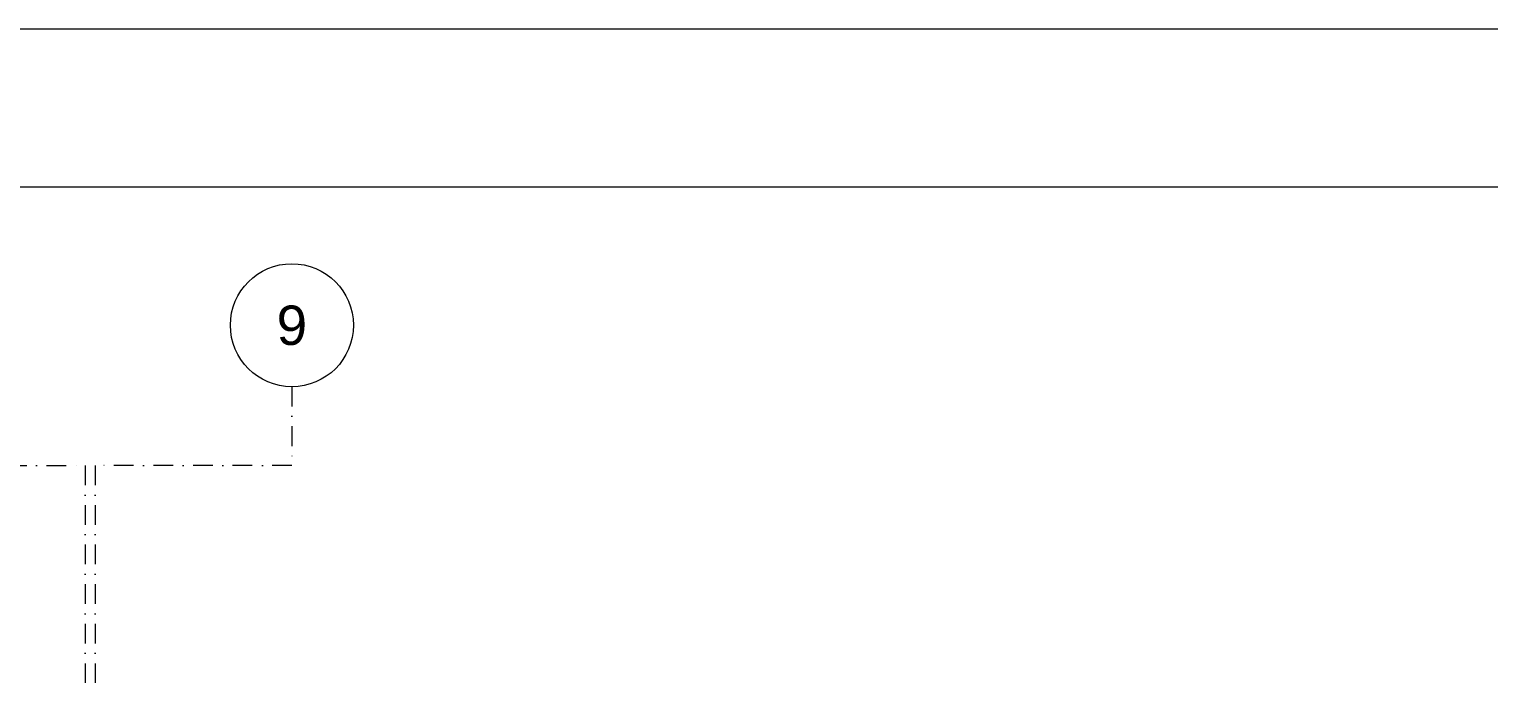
# Model space of a CAD drawing. Extents: x -9059 to 11889, y 0 to 6614.
# Drawn here: x 1731 to 2473, y 3878 to 4206 of the extents above; entities that cross this region are included whole.
import ezdxf
from ezdxf.enums import TextEntityAlignment as Align

# ---------------------------------------------------------------- set-up
doc = ezdxf.new("R2010")
doc.units = 0
doc.header["$LTSCALE"] = 10
doc.header["$MEASUREMENT"] = 0
doc.linetypes.add('DASHDOT', pattern=[1, 0.5, -0.25, 0, -0.25])
doc.layers.get('0').update_dxf_attribs({"color": 9, "lineweight": 9})
doc.layers.add('24', color=9, linetype='DASHDOT', lineweight=9)
doc.layers.add('40A', color=9, linetype='Continuous', lineweight=9)
doc.styles.add('$1$Arial', font='arial.ttf', dxfattribs={"height": 2.5})

# ---------------------------------------------------------------- blocks, each defined once
blk = doc.blocks.new('$0$0_aks')
at = {"linetype": 'Continuous'}
blk.add_circle((0, 0), 3.125, dxfattribs=at)
at = {"style": '$1$Arial'}
blk.add_attdef('AKS', text='', height=2.5, dxfattribs=at).set_placement((0, 0), align=Align.MIDDLE_CENTER)
blk = doc.blocks.new('AKS')
at = {"layer": '24', "ltscale": 2}
for points in [[(1640.06, 4008.37), (1640.06, 3968.37), (1740.06, 3968.37), (1740.06, 3745.87)], [(1845.06, 4008.37), (1845.06, 3968.37), (1745.06, 3968.37), (1745.06, 3745.87)]]:
    blk.add_lwpolyline(points, dxfattribs=at)
at = {"layer": '24'}
ref = blk.add_blockref('$0$0_aks', (1845.06, 4039.62), dxfattribs=dict(at, xscale=10, yscale=10, zscale=10))
ref.add_attrib('AKS', '9', dxfattribs={"layer": '0', "height": 20, "style": '$1$Arial'}).set_placement((1845.06, 4039.62), align=Align.MIDDLE_CENTER)

msp = doc.modelspace()

# ---------------------------------------------------------------- linework, layer by layer
at = {"layer": '40A'}
for points in [[(5944.48, 4205.85), (-0.52, 4205.85), (-0.52, 0.85), (5944.48, 0.85)], [(5404.54, 80.85), (79.48, 80.85), (79.48, 4125.85), (5404.54, 4125.85)]]:
    msp.add_lwpolyline(points, close=True, dxfattribs=at)

# ---------------------------------------------------------------- block references
msp.add_blockref('AKS', (19.48, 15.85))

doc.saveas('drawing.dxf')
